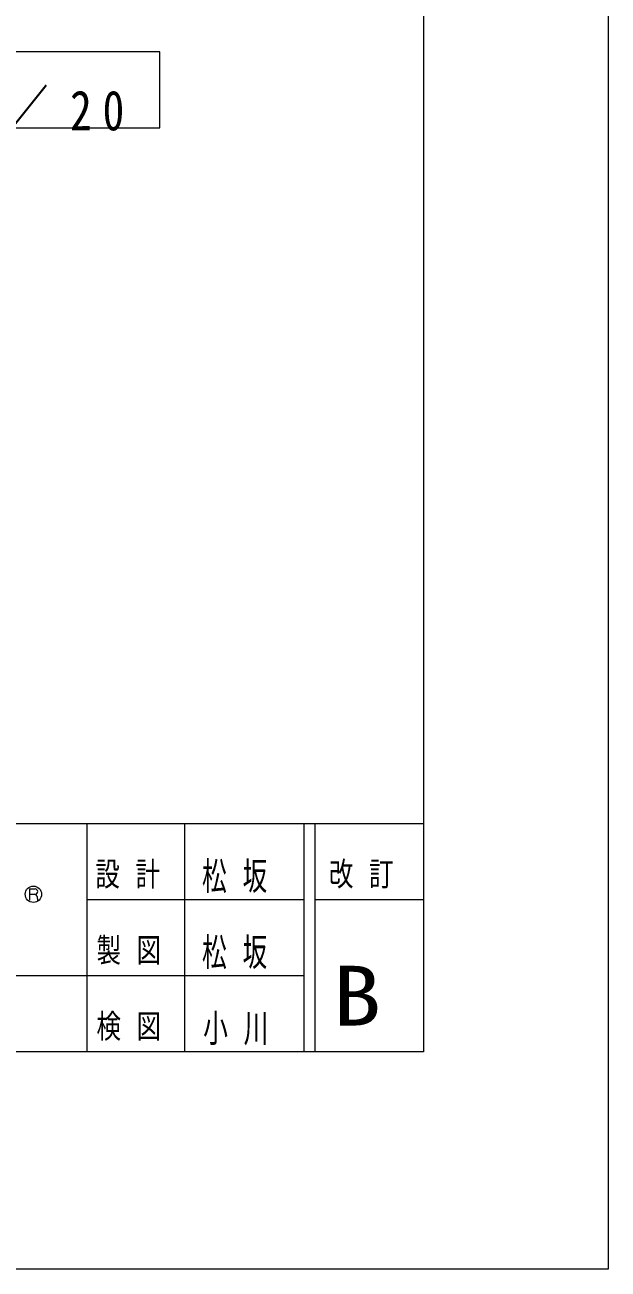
# Model space of a CAD drawing. Units: millimetres on the paper. Extents: x 0 to 420, y -594 to 297.
# Drawn here: x 366.3 to 420, y -594 to -479.6 of the extents above; entities that cross this region are included whole.
import ezdxf
from ezdxf.enums import TextEntityAlignment as Align

# ---------------------------------------------------------------- set-up
doc = ezdxf.new("R2010")
doc.units = ezdxf.units.MM
for name, color, linetype, lineweight in [('0_2', 7, 'Continuous', 13), ('FMT', 7, 'Continuous', 13), ('FMT-TXT', 7, 'Continuous', 13), ('TEXT', 7, 'Continuous', 13)]:
    doc.layers.add(name, color=color, linetype=linetype, lineweight=lineweight)
doc.styles.add('ＭＳ ゴシック', font='')
doc.styles.get('ＭＳ ゴシック').set_extended_font_data('MS Gothic')

msp = doc.modelspace()

# ---------------------------------------------------------------- linework, layer by layer
at = {"layer": '0_2'}
for p, q in [((378.716, -482.035), (310.245, -482.035)), ((378.716, -489.035), (378.716, -482.035)), ((310.245, -489.035), (378.716, -489.035))]:
    msp.add_line(p, q, dxfattribs=at)
msp.add_lwpolyline([(0, -297), (420, -297), (420, -594), (0, -594)], close=True, dxfattribs=at)
at = {"layer": 'FMT'}
for p, q in [((403, -317), (403, -574)), ((28, -553), (403, -553)), ((372, -553), (372, -574)), ((381, -553), (381, -574)), ((392, -553), (392, -574)), ((393, -553), (393, -574)), ((372, -560), (392, -560)), ((393, -560), (403, -560)), ((307, -567), (392, -567)), ((403, -574), (28, -574))]:
    msp.add_line(p, q, dxfattribs=at)
at = {"layer": 'FMT-TXT'}
for p, q in [((366.738, -559.033), (367.24, -559.033)), ((366.738, -559.033), (366.738, -560.059)), ((366.738, -559.522), (367.24, -559.522)), ((367.434, -559.742), (367.48, -560.113))]:
    msp.add_line(p, q, dxfattribs=at)
msp.add_circle((367.088, -559.52), 0.754, dxfattribs=at)
for centre, radius, start in [((367.186, -559.772), 0.25, 7.06977), ((367.24, -559.278), 0.245, 270)]:
    msp.add_arc(centre, radius, start, 90, dxfattribs=at)

# ---------------------------------------------------------------- texts
at = {"layer": 'FMT-TXT', "style": 'ＭＳ ゴシック', "width": 1.2}
msp.add_text('B', height=5.499, dxfattribs=at).set_placement((394.625, -573.25), align=Align.BOTTOM_LEFT)
at = {"layer": 'FMT-TXT', "attachment_point": 7, "style": 'ＭＳ ゴシック'}
for s, insert, char_height in [('\\T1.64;\\W0.65;松坂', (382.615, -559.417), 2.566), ('\\T1.64;\\W0.75;設計', (372.8, -559), 2.199), ('\\T1.64;\\W0.75;改訂', (394.3, -559), 2.199), ('\\T1.64;\\W0.75;製図', (372.9, -566), 2.199), ('\\T1.64;\\W0.65;松坂', (382.615, -566.417), 2.566), ('\\T1.64;\\W0.75;検図', (372.9, -573), 2.199), ('\\T1.64;\\W0.65;小川', (382.72, -573.417), 2.566)]:
    msp.add_mtext(s, dxfattribs=dict(at, insert=insert, char_height=char_height))
at = {"layer": 'TEXT', "insert": (310.495, -489.701), "char_height": 3.666, "attachment_point": 7, "style": 'ＭＳ ゴシック'}
msp.add_mtext('\\T1.5;\\W0.8;基礎断面標準図\\~S=1／20', dxfattribs=at)

doc.saveas('drawing.dxf')
